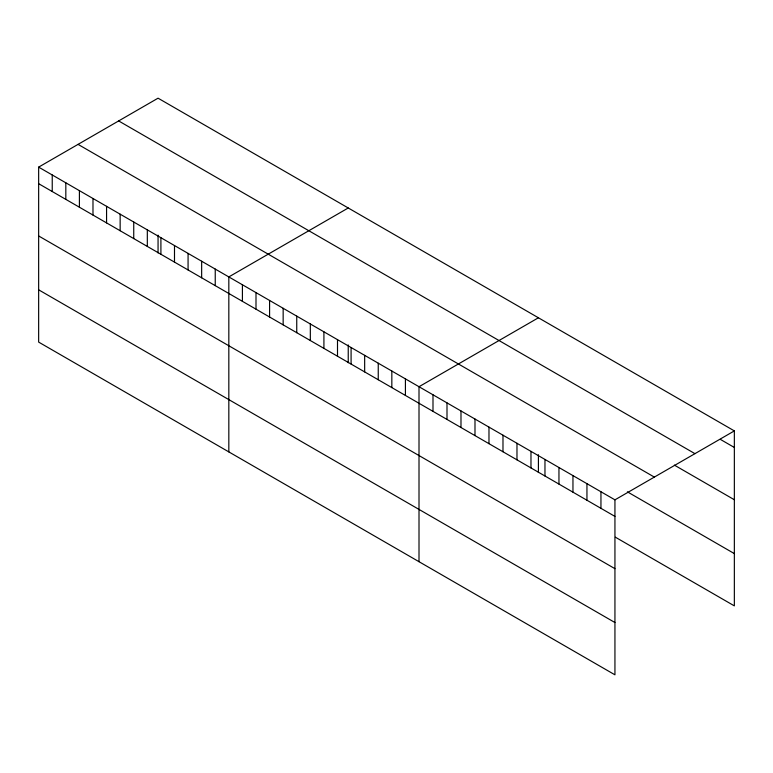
<?xml version="1.0" encoding="UTF-8"?>
<svg xmlns="http://www.w3.org/2000/svg" width="773" height="773" viewBox="0 0 773 773"><rect width="100%" height="100%" fill="white"/><g stroke="black" fill="none" stroke-linecap="round" stroke-linejoin="round"><path stroke-width="1.16" d="M38.65 167.123L614.941 499.841L614.941 674.819L38.65 342.101L38.65 167.123L158.059 98.181L734.35 430.899L734.35 605.877L615.385 537.196M348.236 207.985L228.827 276.918L228.827 451.896M538.414 317.78L419.005 386.722L419.005 561.691M614.941 499.841L734.35 430.899M720.359 439.383L734.35 447.47M118.656 120.936L694.946 453.654M674.365 465.114L734.35 499.745M78.054 144.377L654.345 477.096M627.386 491.841L734.35 553.603M38.65 183.684L614.941 516.403M38.65 235.958L614.941 568.677M38.65 289.817L614.941 622.536M600.95 491.763L600.95 508.325M586.949 483.685L586.949 500.247M572.957 475.598L572.957 492.159M558.956 467.52L558.956 484.082M544.965 459.442L544.965 476.004M538.414 454.737L538.414 472.554M530.974 451.364L530.974 467.926M516.973 443.277L516.973 459.838M502.981 435.199L502.981 451.761M488.98 427.121L488.98 443.683M474.989 419.043L474.989 435.605M460.988 410.956L460.988 427.517M446.997 402.878L446.997 419.439M432.996 394.8L432.996 411.362M405.419 378.876L405.419 395.438M391.834 371.03L391.834 387.592M378.248 363.194L378.248 379.756M364.663 355.348L364.663 371.91M351.087 347.502L351.087 364.064M348.236 344.932L348.236 362.759M337.501 339.666L337.501 356.227M323.916 331.82L323.916 348.381M310.331 323.974L310.331 340.535M296.745 316.138L296.745 332.699M283.16 308.292L283.16 324.853M269.584 300.446L269.584 317.007M255.998 292.609L255.998 309.171M242.413 284.764L242.413 301.325M215.242 269.081L215.242 285.643M201.656 261.235L201.656 277.797M188.071 253.389L188.071 269.951M174.495 245.553L174.495 262.115M160.91 237.707L160.91 254.269M158.059 235.137L158.059 252.964M147.324 229.861L147.324 246.423M133.739 222.025L133.739 238.586M120.153 214.179L120.153 230.741M106.568 206.333L106.568 222.895M92.982 198.497L92.982 215.058M79.406 190.651L79.406 207.212M65.821 182.805L65.821 199.366M52.235 174.969L52.235 191.53"/></g></svg>
